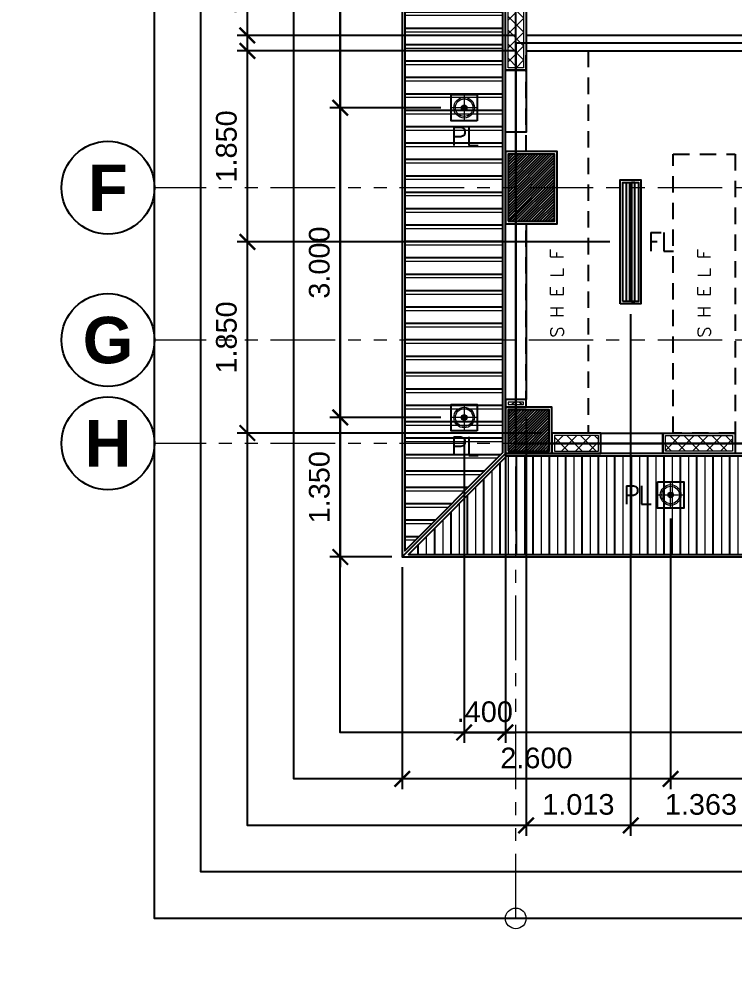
# Model space of a CAD drawing. Header units: metres. Extents: x -12400 to 1, y 0 to 106422.
# Drawn here: x -12209.13 to -12202.19, y 106331.7 to 106340.85 of the extents above; entities that cross this region are included whole.
import ezdxf
from ezdxf.enums import TextEntityAlignment as Align

# ---------------------------------------------------------------- set-up
doc = ezdxf.new("R2010")
doc.units = ezdxf.units.M
doc.header["$PDMODE"] = 35
for name, pattern in [('CENTER', [2, 1.25, -0.25, 0.25, -0.25]), ('HIDDEN2', [4.762499999999999, 3.175, -1.5875]), ('PHANTOM2', [1.25, 0.625, -0.125, 0.125, -0.125, 0.125, -0.125])]:
    doc.linetypes.add(name, pattern=pattern)
for name, color, linetype, lineweight in [('0.1', 1, 'Continuous', 9), ('A-DIM-100', 8, 'Continuous', 0), ('DIM 001', 251, 'Continuous', 13), ('HATCH', 250, 'Continuous', 5), ('LAYOUT', 1, 'Continuous', 20), ('LF 001', 51, 'Continuous', 20)]:
    doc.layers.add(name, color=color, linetype=linetype, lineweight=lineweight)
for name, color, linetype in [('E_FIX_LIGHT1', 2, 'Continuous'), ('lighting', 1, 'Continuous'), ('S-GRID', 155, 'Continuous'), ('stone', 15, 'Continuous'), ('txt', 2, 'Continuous'), ('WALL', 7, 'Continuous')]:
    doc.layers.add(name, color=color, linetype=linetype)
doc.layers.add('GUIDELINES', color=206, linetype='Continuous', plot=False)
doc.styles.add('DIMTXT-100', font='arial.ttf')
doc.styles.add('sans serif', font='sanssb__.ttf')
doc.styles.add('swis721', font='swiss.ttf')
doc.styles.add('T.25', font='romans.shx', dxfattribs={"height": 0.2})
doc.dimstyles.new('D-100', dxfattribs={"dimtxt": 0.2, "dimasz": 0.15, "dimexe": 0.1, "dimexo": 0.1, "dimgap": 0.1, "dimtad": 1, "dimdec": 3, "dimzin": 4, "dimdsep": 46, "dimtxsty": 'DIMTXT-100', "dimblk": 'ARCHTICK', "dimcen": 0.2, "dimdle": 0.1, "dimclrd": 8, "dimclre": 8, "dimclrt": 2, "dimadec": 0, "dimazin": 1, "dimtfac": 1, "dimtdec": 3, "dimtofl": 0, "dimtmove": 2, "dimatfit": 3, "dimfxl": 1, "dimarcsym": 0})
doc.dimstyles.new('DIM 200', dxfattribs={"dimtxt": 200, "dimasz": 1, "dimexe": 0, "dimexo": 40, "dimgap": 50, "dimtad": 1, "dimtoh": 1, "dimdec": 0, "dimlfac": 2, "dimtxsty": 'swis721', "dimblk": 'CIR', "dimcen": 0, "dimclrd": 155, "dimclre": 155, "dimclrt": 4, "dimadec": 0, "dimazin": 0, "dimtfac": 1, "dimtdec": 0, "dimtix": 1, "dimtmove": 1, "dimatfit": 3, "dimldrblk": 'CIR', "dimfxl": 0, "dimarcsym": 0})

# ---------------------------------------------------------------- blocks, each defined once
blk = doc.blocks.new('CIR')
at = {"color": 4}
blk.add_circle((0, 0), 50, dxfattribs=at)
blk = doc.blocks.new('grid_designation')
blk.add_circle((0, 500), 500)
at = {"color": 3, "style": 'sans serif'}
blk.add_attdef('A', text='', height=471, dxfattribs=at).set_placement((0, 500), align=Align.MIDDLE_CENTER)
blk = doc.blocks.new('A$C1B753C5A')
at = {"layer": 'WALL'}
h = blk.add_hatch(dxfattribs=at)
h.set_pattern_fill('ANSI31', color=250, scale=0.15)
h.set_pattern_definition([(45, (-1494.388102653662, 303.0677240852394), (-0.01325825214724777, 0.01325825214724777), [])])
h.paths.add_polyline_path([(0.4750000000001364, 0.6749999999999545), (0.02500000000009089, 0.6749999999999545), (0.02500000000009095, 0.02499999999997721), (0.4750000000001364, 0.02499999999997721)])
at = {"color": 7}
blk.add_lwpolyline([(0, 0), (0.5000000000002274, 0), (0.5000000000002274, 0.6999999999999318), (0, 0.6999999999999318)], close=True, dxfattribs=at)
at = {"layer": 'stone', "color": 5}
blk.add_lwpolyline([(0.02500000000009095, 0.02499999999997726), (0.4750000000001364, 0.02499999999997726), (0.4750000000001364, 0.6749999999999545), (0.02500000000009095, 0.6749999999999545)], close=True, dxfattribs=at)
blk = doc.blocks.new('COLUMNS2F')
at = {"layer": 'WALL'}
h = blk.add_hatch(dxfattribs=at)
h.set_pattern_fill('ANSI31', color=250, scale=0.15)
h.set_pattern_definition([(45, (-13657.4425179478, 106628.7176805967), (-0.01325825214724777, 0.01325825214724777), [])])
h.paths.add_polyline_path([(-12162.62941529414, 106326.0749565114), (-12163.02941529414, 106326.0749565114), (-12163.02941529414, 106325.6749565114), (-12162.62941529414, 106325.6749565114)])
at = {"color": 7}
blk.add_lwpolyline([(-12163.05441529414, 106325.6499565114), (-12162.60441529414, 106325.6499565114), (-12162.60441529414, 106326.0999565114), (-12163.05441529414, 106326.0999565114)], close=True, dxfattribs=at)
at = {"layer": 'stone', "color": 5}
blk.add_lwpolyline([(-12163.02941529414, 106325.6749565114), (-12162.62941529414, 106325.6749565114), (-12162.62941529414, 106326.0749565114), (-12163.02941529414, 106326.0749565114)], close=True, dxfattribs=at)
blk.add_blockref('A$C1B753C5A', (-12163.05441529414, 106327.8749565114))
blk = doc.blocks.new('*U1559')
at = {"layer": 'HATCH'}
h = blk.add_hatch(dxfattribs=at)
h.set_pattern_fill('ANSI37', color=256, scale=0.03, angle=-180)
h.set_pattern_definition([(225, (-1.012884622491694, 0), (0.06735192090801863, -0.06735192090801868), []), (314.9999999999999, (-1.012884622491694, 0), (0.06735192090801868, 0.06735192090801861), [])])
h.paths.add_polyline_path([(0.02500000000873115, 0.1749999999883585), (0.02500000000873115, 0.02499999999417923), (0.04961537751376267, 0.02499999999417923), (0.04961537751376267, 0.1749999999883585)])
blk.add_lwpolyline([(0, 0.1999999999825377), (0, 0), (0.07461537750794191, 0), (0.07461537750794191, 0.1999999999825377)], close=True)
blk.add_lwpolyline([(0.02500000000873115, 0.1749999999883585), (0.02500000000873115, 0.02499999999417923), (0.04961537751376267, 0.02499999999417923), (0.04961537751376267, 0.1749999999883585)], close=True, dxfattribs=at)
blk = doc.blocks.new('*U1025')
at = {"layer": 'HATCH'}
h = blk.add_hatch(dxfattribs=at)
h.set_pattern_fill('ANSI31', color=256, scale=0.015, angle=45)
h.set_pattern_definition([(90, (12098.87419102852, -106406.4165946045), (-0.04762500000000001, 0), [])])
h.paths.add_polyline_path([(6.512500000017099, 0.1499999999796273), (6.512500000017099, 0), (7.600000000016735, 0), (7.600000000016735, 0.1499999999796273)])
at = {"color": 3}
blk.add_lwpolyline([(7.600000000016735, 0), (7.600000000016735, 0.1499999999796273), (0, 0.1499999999796273), (0, 0)], close=True, dxfattribs=at)
blk = doc.blocks.new('*U1550')
at = {"layer": 'HATCH'}
h = blk.add_hatch(dxfattribs=at)
h.set_pattern_fill('ANSI37', color=256, scale=0.03, angle=-180)
h.set_pattern_definition([(225, (-0.3882692455946399, 0), (0.06735192090801863, -0.06735192090801868), []), (314.9999999999999, (-0.3882692455946399, 0), (0.06735192090801868, 0.06735192090801861), [])])
h.paths.add_polyline_path([(0.02500000000873115, 0.1749999999883585), (0.02500000000873115, 0.02499999999417923), (0.674230754410817, 0.02499999999417923), (0.674230754410817, 0.1749999999883585)])
blk.add_lwpolyline([(0, 0.1999999999825377), (0, 0), (0.6992307544049963, 0), (0.6992307544049963, 0.1999999999825377)], close=True)
blk.add_lwpolyline([(0.02500000000873115, 0.1749999999883585), (0.02500000000873115, 0.02499999999417923), (0.674230754410817, 0.02499999999417923), (0.674230754410817, 0.1749999999883585)], close=True, dxfattribs=at)
blk = doc.blocks.new('*U1760')
at = {"layer": 'HATCH'}
h = blk.add_hatch(dxfattribs=at)
h.set_pattern_fill('ANSI37', color=256, scale=0.03, angle=-180)
h.set_pattern_definition([(225, (-0.6124999999766465, 0), (0.06735192090801863, -0.06735192090801868), []), (314.9999999999999, (-0.6124999999766465, 0), (0.06735192090801868, 0.06735192090801861), [])])
h.paths.add_polyline_path([(0.02500000000873115, 0.1749999999883585), (0.02500000000873115, 0.02499999999417923), (0.4500000000288104, 0.02499999999417923), (0.4500000000288104, 0.1749999999883585)])
blk.add_lwpolyline([(0, 0.1999999999825377), (0, 0), (0.4750000000229896, 0), (0.4750000000229896, 0.1999999999825377)], close=True)
blk.add_lwpolyline([(0.02500000000873115, 0.1749999999883585), (0.02500000000873115, 0.02499999999417923), (0.4500000000288104, 0.02499999999417923), (0.4500000000288104, 0.1749999999883585)], close=True, dxfattribs=at)
blk = doc.blocks.new('*U317')
at = {"layer": 'HATCH'}
h = blk.add_hatch(dxfattribs=at)
h.set_pattern_fill('ANSI37', color=256, scale=0.03, angle=-180)
h.set_pattern_definition([(225, (-0.05009161221445046, 0), (0.06735192090801863, -0.06735192090801868), []), (314.9999999999999, (-0.05009161221445046, 0), (0.06735192090801868, 0.06735192090801861), [])])
h.paths.add_polyline_path([(0.02500000000873115, 0.1749999999883585), (0.02500000000873115, 0.02499999999417923), (1.012408387791006, 0.02499999999417923), (1.012408387791006, 0.1749999999883585)])
blk.add_lwpolyline([(0, 0.1999999999825377), (0, 0), (1.037408387785186, 0), (1.037408387785186, 0.1999999999825377)], close=True)
blk.add_lwpolyline([(0.02500000000873115, 0.1749999999883585), (0.02500000000873115, 0.02499999999417923), (1.012408387791006, 0.02499999999417923), (1.012408387791006, 0.1749999999883585)], close=True, dxfattribs=at)
blk = doc.blocks.new('A$C7ed75b16')
at = {"color": 1}
for points in [[(1.000000000003638, 4.712591612216784), (1.199999999982538, 4.712591612216784), (1.199999999982538, 4.112591612210963), (1.000000000003638, 4.112591612210963)], [(1.000000000009095, 3.225000000005821), (1.199999999991633, 3.225000000005821), (1.199999999969805, 1.524999999994179), (0.9999999999872671, 1.524999999994179)], [(1.925000000022919, 1.19999999999709), (2.524999999977808, 1.19999999999709), (2.524999999977808, 1.000000000014552), (1.925000000022919, 1.000000000014552)]]:
    blk.add_lwpolyline(points, close=True, dxfattribs=at)
at = {"layer": 'GUIDELINES'}
for points in [[(1.100000000000364, 19.60000000002037), (10.10000000000036, 19.60000000002037), (10.10000000000036, 18.90000000002328), (18.10000000000036, 18.90000000002328), (18.10000000000036, 19.60000000002037), (27.10000000000036, 19.60000000002037), (27.10000000000036, 1.100000000020373), (18.10000000000036, 1.100000000020373), (18.10000000000036, 2.100000000136788), (10.10000000000036, 2.100000000136788), (10.10000000000036, 1.100000000020373), (1.100000000000364, 1.100000000020373)], [(10.10000000000036, 4.975000000034925), (10.10000000000036, 4.975000000034925), (10.10000000000036, 4.975000000034925), (1.099999999945794, 4.975000000034925), (1.100000000000364, 1.100000000020373), (10.10000000002947, 1.100000000020373)]]:
    blk.add_lwpolyline(points, close=True, dxfattribs=at)
for name, p in [('COLUMNS2F', (12164.05441529414, -106324.6499565114)), ('*U1025', (1.199999999982538, 4.900000000052387)), ('*U1760', (1.450000000000728, 1.000000000014552))]:
    blk.add_blockref(name, p)
at = {"xscale": -1.000000000000001, "rotation": 90}
blk.add_blockref('*U317', (1.199999999982538, 5.75), dxfattribs=at)
at = {"rotation": 90}
blk.add_blockref('*U1559', (1.199999999982538, 1.450384622483398), dxfattribs=at)
at = {"xscale": -1}
blk.add_blockref('*U1550', (3.224230754382006, 1.000000000014552), dxfattribs=at)
blk = doc.blocks.new('L1')
at = {"layer": 'LF 001', "lineweight": 20, "ltscale": 1500}
h = blk.add_hatch(color=256, dxfattribs=at)
edge = h.paths.add_edge_path()
edge.add_arc((1.13686837721616e-13, -1.13686837721616e-13), 0.0318958546358772, 0, 360)
at = {"layer": 'LF 001', "color": 76, "lineweight": 18, "ltscale": 1500}
for points in [[(1.13686837721616e-13, 0.1499999999997499), (1.13686837721616e-13, -0.1500000000000909)], [(-0.1499999999999773, -1.13686837721616e-13), (0.1500000000000909, -1.13686837721616e-13)]]:
    blk.add_lwpolyline(points, dxfattribs=at)
at = {"layer": 'LF 001', "ltscale": 1500}
blk.add_lwpolyline([(-0.09999999999990905, -1.13686837721616e-13, -1), (0.1000000000000227, -1.13686837721616e-13, -1)], format="xyb", close=True, dxfattribs=at)
at = {"layer": 'LF 001', "lineweight": 20, "ltscale": 1500}
blk.add_circle((1.13686837721616e-13, -1.13686837721616e-13), 0.0318958546358772, dxfattribs=at)
blk = doc.blocks.new('LO')
at = {"layer": 'LAYOUT', "xscale": 1000, "yscale": 1000, "zscale": 1000}
blk.add_blockref('L1', (0, 0), dxfattribs=at)
blk = doc.blocks.new('*U1960')
at = {"layer": 'LF 001', "ltscale": 1500}
blk.add_circle((0, -3.995415109869782e-14), 0.0998520709958535, dxfattribs=at)
at = {"layer": 'lighting', "xscale": 0.0008492979043710491, "yscale": 0.0008492979043710491, "zscale": 0.0008492979043710491}
blk.add_blockref('LO', (0, -3.995415109869782e-14), dxfattribs=at)
blk = doc.blocks.new('LEDPENDANTLT')
at = {"color": 1}
for points in [[(0, 0.1999999999970896), (1.200000000000728, 0.1999999999970896), (1.200000000000728, 0), (0, 0)], [(0.02499999999417923, 0.1750000000029104), (1.175000000006548, 0.1750000000029104), (1.175000000006548, 0.02499999999417923), (0.02499999999417923, 0.02499999999417923)]]:
    blk.add_lwpolyline(points, close=True, dxfattribs=at)
at = {"color": 2}
for points in [[(1.174999999995634, 0.1100000000005821), (0.02499999999417923, 0.1100000000005821), (0.02499999999417923, 0.1399999999994179), (1.174999999995634, 0.1399999999994179)], [(1.174999999995634, 0.09000000001105946), (0.02499999999417923, 0.09000000001105946), (0.02499999999417923, 0.06000000001222361), (1.174999999995634, 0.06000000001222361)]]:
    blk.add_lwpolyline(points, close=True, dxfattribs=at)
blk = doc.blocks.new('A$Cc2b2540e')
h = blk.add_hatch()
h.set_pattern_fill('ANSI31', color=8, scale=0.05, angle=135)
h.set_pattern_definition([(180, (12129.21296792572, -106290.2629166174), (-1.387778780781446e-17, -0.15875), [])])
h.paths.add_polyline_path([(0.9750000000058208, 19.68964466091711), (0.02499999999417923, 20.63964466092875), (0.02499999999417923, 0.06035533903923351), (0.9750000000094587, 1.010355339050875)])
h = blk.add_hatch()
h.set_pattern_fill('ANSI31', color=8, scale=0.05, angle=45)
h.set_pattern_definition([(90, (12129.21296792572, -106290.2629166174), (-0.15875, 0), [])])
h.paths.add_polyline_path([(10.17500000000655, 0.9750000000058208), (1.01035533905997, 0.9749999999912689), (0.06035533904650947, 0.02499999999417923), (10.17500000000655, 0.02499999999417923)])
at = {"color": 1}
for points in [[(1, 19.69999999998254), (0, 20.69999999998254), (0, 0), (1.000000000003638, 0.9999999999854481)], [(0.7273946856657858, 4.222605314353132), (0.4726053143531317, 4.22260531433858), (0.4726053143531317, 4.477394685629406), (0.7273946856657858, 4.477394685643958)], [(0.7273946856657858, 1.222605314367684), (0.4726053143531317, 1.222605314353132), (0.4726053143531317, 1.477394685643958), (0.7273946856657858, 1.47739468565851)], [(2.472605314345856, 0.727394685629406), (2.72739468565851, 0.7273946856439579), (2.72739468565851, 0.4726053143531317), (2.472605314345856, 0.4726053143385798)]]:
    blk.add_lwpolyline(points, close=True, dxfattribs=at)
at = {"color": 8}
for points in [[(0.9750000000058208, 19.68964466091711), (0.02499999999417923, 20.63964466092875), (0.02499999999417923, 0.06035533903923351), (0.9750000000094587, 1.010355339050875)], [(10.17500000000655, 0.9750000000058208), (1.01035533905997, 0.9749999999912689), (0.06035533904650947, 0.02499999999417923), (10.17500000000655, 0.02499999999417923)]]:
    blk.add_lwpolyline(points, close=True, dxfattribs=at)
at = {"color": 1, "linetype": 'HIDDEN2', "ltscale": 0.05}
for points in [[(1.199999999971624, 3.224999999642023), (1.499999999992724, 3.224999999642023), (1.499999999992724, 3.924999999639113), (1.199999999971624, 3.924999999639113), (1.199999999971624, 4.899999999659485), (1.799999999971988, 4.899999999659485), (1.799999999971988, 1.199999999633292), (1.449999999993452, 1.199999999633292), (1.449999999993452, 1.449999999647844), (1.199999999971624, 1.449999999647844)], [(2.625, 3.900000000008731), (3.225000000000364, 3.900000000008731), (3.225000000000364, 1.19999999999709), (2.625, 1.19999999999709)]]:
    blk.add_lwpolyline(points, close=True, dxfattribs=at)
at = {"color": 1}
blk.add_lwpolyline([(10.20000000000073, 1), (1.000000000003638, 0.9999999999854481), (0, 0), (10.20000000000073, 0), (10.20000000000073, 1)], dxfattribs=at)
at = {"rotation": 90}
blk.add_blockref('LEDPENDANTLT', (2.312499999983629, 2.449999999706051), dxfattribs=at)
at = {"layer": 'E_FIX_LIGHT1'}
for p, rotation in [((0.6000000000094587, 4.349999999991269), 270), ((0.6000000000094587, 1.350000000005821), 270), ((2.600000000002183, 0.5999999999912689), 90)]:
    blk.add_blockref('*U1960', p, dxfattribs=dict(at, rotation=rotation))
at = {"layer": '0.1', "color": 2, "char_height": 0.125, "attachment_point": 5, "rotation": 89.99999999999993, "style": 'T.25'}
for insert in [(1.499999999970896, 2.552505409199512), (2.924714405213308, 2.552505409170408)]:
    blk.add_mtext_dynamic_manual_height_columns('{\\C3;S H E L F}', width=1.286489697929028, gutter_width=1, heights=[0], dxfattribs=dict(at, insert=insert))
at = {"layer": 'txt', "color": 6, "linetype": 'Continuous', "char_height": 0.18, "attachment_point": 5, "style": 'T.25'}
for s, insert in [('{\\T0.9;PL}', (0.6000000000094587, 4.072605314373504)), ('{\\T0.9;FL}', (2.500000000001819, 3.04999999969732)), ('{\\T0.9;PL}', (0.6000000000094587, 1.072605314373504)), ('{\\T0.9;PL}', (2.272605314345128, 0.6000000000058208))]:
    blk.add_mtext_dynamic_manual_height_columns(s, width=0.6453045245441018, gutter_width=0.001, heights=[0], dxfattribs=dict(at, insert=insert))
blk = doc.blocks.new('_ArchTick')
at = {"color": 0, "linetype": 'ByBlock', "const_width": 0.15}
blk.add_lwpolyline([(-0.5, -0.5), (0.5, 0.5)], dxfattribs=at)
blk = doc.blocks.new('*D1189')
at = {"layer": 'DEFPOINTS', "color": 0, "transparency": 16777216}
for p in [(-12203.20046792573, 106338.0865394429), (-12201.83796792572, 106338.0865394429), (-12203.20046792573, 106333.0365394432)]:
    blk.add_point(p, dxfattribs=at)
at = {"layer": 'DIM 001', "color": 8, "lineweight": -2, "transparency": 16777216}
for p, q in [((-12203.20046792573, 106337.9865394429), (-12203.20046792573, 106332.9365394432)), ((-12201.83796792572, 106337.9865394429), (-12201.83796792572, 106332.9365394432)), ((-12201.73796792572, 106333.0365394432), (-12203.30046792573, 106333.0365394432))]:
    blk.add_line(p, q, dxfattribs=at)
at = {"layer": 'DIM 001', "color": 8, "lineweight": -2, "transparency": 16777216, "xscale": 0.15, "yscale": 0.15, "zscale": 0.15, "rotation": 180}
blk.add_blockref('_ArchTick', (-12203.20046792573, 106333.0365394432), dxfattribs=at)
at = {"layer": 'DIM 001', "color": 8, "lineweight": -2, "transparency": 16777216, "xscale": 0.15, "yscale": 0.15, "zscale": 0.15}
blk.add_blockref('_ArchTick', (-12201.83796792572, 106333.0365394432), dxfattribs=at)
at = {"layer": 'DIM 001', "color": 2, "transparency": 16777216, "insert": (-12202.51921792572, 106333.2387222536), "char_height": 0.2, "attachment_point": 5, "style": 'DIMTXT-100'}
blk.add_mtext('1.363', dxfattribs=at)
blk = doc.blocks.new('*D1190')
at = {"layer": 'DEFPOINTS', "color": 0, "transparency": 16777216}
for p in [(-12203.20046792573, 106338.0865394429), (-12204.21296792575, 106337.0869240657), (-12204.21296792575, 106333.0365394432)]:
    blk.add_point(p, dxfattribs=at)
at = {"layer": 'DIM 001', "color": 8, "lineweight": -2, "transparency": 16777216}
for p, q in [((-12203.20046792573, 106337.9865394429), (-12203.20046792573, 106332.9365394432)), ((-12204.21296792575, 106336.9869240657), (-12204.21296792575, 106332.9365394432)), ((-12203.10046792573, 106333.0365394432), (-12204.31296792575, 106333.0365394432))]:
    blk.add_line(p, q, dxfattribs=at)
at = {"layer": 'DIM 001', "color": 8, "lineweight": -2, "transparency": 16777216, "xscale": 0.15, "yscale": 0.15, "zscale": 0.15, "rotation": 180}
blk.add_blockref('_ArchTick', (-12204.21296792575, 106333.0365394432), dxfattribs=at)
at = {"layer": 'DIM 001', "color": 8, "lineweight": -2, "transparency": 16777216, "xscale": 0.15, "yscale": 0.15, "zscale": 0.15}
blk.add_blockref('_ArchTick', (-12203.20046792573, 106333.0365394432), dxfattribs=at)
at = {"layer": 'DIM 001', "color": 2, "transparency": 16777216, "insert": (-12203.70671792574, 106333.2387222536), "char_height": 0.2, "attachment_point": 5, "style": 'DIMTXT-100'}
blk.add_mtext('1.013', dxfattribs=at)
blk = doc.blocks.new('*D1193')
at = {"layer": 'DEFPOINTS', "color": 0, "transparency": 16777216}
for p in [(-12202.81296792572, 106336.1091447575), (-12199.81296792572, 106336.1091447575), (-12202.81296792572, 106333.4865394432)]:
    blk.add_point(p, dxfattribs=at)
at = {"layer": 'DIM 001', "color": 8, "lineweight": -2, "transparency": 16777216}
for p, q in [((-12202.81296792572, 106336.0091447575), (-12202.81296792572, 106333.3865394432)), ((-12199.81296792572, 106336.0091447575), (-12199.81296792572, 106333.3865394432)), ((-12199.71296792572, 106333.4865394432), (-12202.91296792572, 106333.4865394432))]:
    blk.add_line(p, q, dxfattribs=at)
at = {"layer": 'DIM 001', "color": 8, "lineweight": -2, "transparency": 16777216, "xscale": 0.15, "yscale": 0.15, "zscale": 0.15, "rotation": 180}
blk.add_blockref('_ArchTick', (-12202.81296792572, 106333.4865394432), dxfattribs=at)
at = {"layer": 'DIM 001', "color": 8, "lineweight": -2, "transparency": 16777216, "xscale": 0.15, "yscale": 0.15, "zscale": 0.15}
blk.add_blockref('_ArchTick', (-12199.81296792572, 106333.4865394432), dxfattribs=at)
at = {"layer": 'DIM 001', "color": 2, "transparency": 16777216, "insert": (-12201.31296792572, 106333.6887222536), "char_height": 0.2, "attachment_point": 5, "style": 'DIMTXT-100'}
blk.add_mtext('3.000', dxfattribs=at)
blk = doc.blocks.new('*D1194')
at = {"layer": 'DEFPOINTS', "color": 0, "transparency": 16777216}
for p in [(-12202.81296792572, 106336.1091447575), (-12205.41296792572, 106335.6365394432), (-12205.41296792572, 106333.4865394432)]:
    blk.add_point(p, dxfattribs=at)
at = {"layer": 'DIM 001', "color": 8, "lineweight": -2, "transparency": 16777216}
for p, q in [((-12202.81296792572, 106336.0091447575), (-12202.81296792572, 106333.3865394432)), ((-12205.41296792572, 106335.5365394432), (-12205.41296792572, 106333.3865394432)), ((-12202.71296792572, 106333.4865394432), (-12205.51296792572, 106333.4865394432))]:
    blk.add_line(p, q, dxfattribs=at)
at = {"layer": 'DIM 001', "color": 8, "lineweight": -2, "transparency": 16777216, "xscale": 0.15, "yscale": 0.15, "zscale": 0.15, "rotation": 180}
blk.add_blockref('_ArchTick', (-12205.41296792572, 106333.4865394432), dxfattribs=at)
at = {"layer": 'DIM 001', "color": 8, "lineweight": -2, "transparency": 16777216, "xscale": 0.15, "yscale": 0.15, "zscale": 0.15}
blk.add_blockref('_ArchTick', (-12202.81296792572, 106333.4865394432), dxfattribs=at)
at = {"layer": 'DIM 001', "color": 2, "transparency": 16777216, "insert": (-12204.11296792572, 106333.6886540408), "char_height": 0.2, "attachment_point": 5, "style": 'DIMTXT-100'}
blk.add_mtext('2.600', dxfattribs=at)
blk = doc.blocks.new('*D1195')
at = {"layer": 'DEFPOINTS', "color": 0, "transparency": 16777216}
for p in [(-12204.81296792571, 106336.8591447575), (-12204.41296792571, 106336.8591447575), (-12204.41296792571, 106333.9365394432)]:
    blk.add_point(p, dxfattribs=at)
at = {"layer": 'DIM 001', "color": 8, "lineweight": -2, "transparency": 16777216}
for p, q in [((-12204.81296792571, 106336.7591447575), (-12204.81296792571, 106333.8365394432)), ((-12204.41296792571, 106336.7591447575), (-12204.41296792571, 106333.8365394432)), ((-12204.91296792571, 106333.9365394432), (-12204.31296792571, 106333.9365394432))]:
    blk.add_line(p, q, dxfattribs=at)
at = {"layer": 'DIM 001', "color": 8, "lineweight": -2, "transparency": 16777216, "xscale": 0.15, "yscale": 0.15, "zscale": 0.15, "rotation": 180}
blk.add_blockref('_ArchTick', (-12204.81296792571, 106333.9365394432), dxfattribs=at)
at = {"layer": 'DIM 001', "color": 8, "lineweight": -2, "transparency": 16777216, "xscale": 0.15, "yscale": 0.15, "zscale": 0.15}
blk.add_blockref('_ArchTick', (-12204.41296792571, 106333.9365394432), dxfattribs=at)
at = {"layer": 'DIM 001', "color": 2, "transparency": 16777216, "insert": (-12204.61296792571, 106334.1365394432), "char_height": 0.2, "attachment_point": 5, "style": 'DIMTXT-100'}
blk.add_mtext('.400', dxfattribs=at)
blk = doc.blocks.new('*D1196')
at = {"layer": 'DEFPOINTS', "color": 0, "transparency": 16777216}
for p in [(-12206.91296826923, 106338.6865394429), (-12203.30046792574, 106338.6865394429), (-12203.96296792572, 106336.8365394429)]:
    blk.add_point(p, dxfattribs=at)
at = {"layer": 'DIM 001', "color": 8, "lineweight": -2, "transparency": 16777216}
for p, q in [((-12206.91296826923, 106336.7365394429), (-12206.91296826923, 106338.786539443)), ((-12203.40046792574, 106338.6865394429), (-12207.01296826923, 106338.6865394429)), ((-12204.06296792572, 106336.8365394429), (-12207.01296826923, 106336.8365394429))]:
    blk.add_line(p, q, dxfattribs=at)
at = {"layer": 'DIM 001', "color": 8, "lineweight": -2, "transparency": 16777216, "xscale": 0.15, "yscale": 0.15, "zscale": 0.15}
for p, rotation in [((-12206.91296826923, 106338.6865394429), 90), ((-12206.91296826923, 106336.8365394429), 270)]:
    blk.add_blockref('_ArchTick', p, dxfattribs=dict(at, rotation=rotation))
at = {"layer": 'DIM 001', "color": 2, "transparency": 16777216, "insert": (-12207.11508286675, 106337.7615394429), "char_height": 0.2, "attachment_point": 5, "rotation": 90, "style": 'DIMTXT-100'}
blk.add_mtext('1.850', dxfattribs=at)
blk = doc.blocks.new('*D1197')
at = {"layer": 'DEFPOINTS', "color": 0, "transparency": 16777216}
for p in [(-12206.91296826925, 106340.5365394429), (-12204.21296792574, 106340.5365394429), (-12203.30046792574, 106338.6865394429)]:
    blk.add_point(p, dxfattribs=at)
at = {"layer": 'DIM 001', "color": 8, "lineweight": -2, "transparency": 16777216}
for p, q in [((-12206.91296826925, 106338.5865394429), (-12206.91296826925, 106340.6365394429)), ((-12204.31296792574, 106340.5365394429), (-12207.01296826925, 106340.5365394429)), ((-12203.40046792574, 106338.6865394429), (-12207.01296826925, 106338.6865394429))]:
    blk.add_line(p, q, dxfattribs=at)
at = {"layer": 'DIM 001', "color": 8, "lineweight": -2, "transparency": 16777216, "xscale": 0.15, "yscale": 0.15, "zscale": 0.15}
for p, rotation in [((-12206.91296826925, 106340.5365394429), 90), ((-12206.91296826925, 106338.6865394429), 270)]:
    blk.add_blockref('_ArchTick', p, dxfattribs=dict(at, rotation=rotation))
at = {"layer": 'DIM 001', "color": 2, "transparency": 16777216, "insert": (-12207.11508286677, 106339.6115394429), "char_height": 0.2, "attachment_point": 5, "rotation": 90, "style": 'DIMTXT-100'}
blk.add_mtext('1.850', dxfattribs=at)
blk = doc.blocks.new('*D1198')
at = {"layer": 'DEFPOINTS', "color": 0, "transparency": 16777216}
for p in [(-12206.91296826923, 106341.7885394433), (-12202.88796792573, 106341.7885394433), (-12204.21296792574, 106340.6865394433)]:
    blk.add_point(p, dxfattribs=at)
at = {"layer": 'DIM 001', "color": 8, "lineweight": -2, "transparency": 16777216}
for p, q in [((-12206.91296826923, 106340.5865394433), (-12206.91296826923, 106341.8885394433)), ((-12202.98796792573, 106341.7885394433), (-12207.01296826923, 106341.7885394433)), ((-12204.31296792574, 106340.6865394433), (-12207.01296826923, 106340.6865394433))]:
    blk.add_line(p, q, dxfattribs=at)
at = {"layer": 'DIM 001', "color": 8, "lineweight": -2, "transparency": 16777216, "xscale": 0.15, "yscale": 0.15, "zscale": 0.15}
for p, rotation in [((-12206.91296826923, 106341.7885394433), 90), ((-12206.91296826923, 106340.6865394433), 270)]:
    blk.add_blockref('_ArchTick', p, dxfattribs=dict(at, rotation=rotation))
at = {"layer": 'DIM 001', "color": 2, "transparency": 16777216, "insert": (-12207.11508286675, 106341.2375394432), "char_height": 0.2, "attachment_point": 5, "rotation": 90, "style": 'DIMTXT-100'}
blk.add_mtext('1.102', dxfattribs=at)
blk = doc.blocks.new('*D1123')
at = {"layer": 'DEFPOINTS', "color": 0, "transparency": 16777216}
for p in [(-12204.94036261137, 106342.9865394432), (-12206.01296826927, 106339.9865394432), (-12204.94036261137, 106339.9865394432)]:
    blk.add_point(p, dxfattribs=at)
at = {"layer": 'DIM 001', "color": 8, "lineweight": -2, "transparency": 16777216}
for p, q in [((-12206.01296826927, 106343.0865394432), (-12206.01296826927, 106339.8865394432)), ((-12205.04036261137, 106342.9865394432), (-12206.11296826927, 106342.9865394432)), ((-12205.04036261137, 106339.9865394432), (-12206.11296826927, 106339.9865394432))]:
    blk.add_line(p, q, dxfattribs=at)
at = {"layer": 'DIM 001', "color": 8, "lineweight": -2, "transparency": 16777216, "xscale": 0.15, "yscale": 0.15, "zscale": 0.15}
for p, rotation in [((-12206.01296826927, 106342.9865394432), 90), ((-12206.01296826927, 106339.9865394432), 270)]:
    blk.add_blockref('_ArchTick', p, dxfattribs=dict(at, rotation=rotation))
at = {"layer": 'DIM 001', "color": 2, "transparency": 16777216, "insert": (-12206.21515107961, 106341.4865394432), "char_height": 0.2, "attachment_point": 5, "rotation": 90, "style": 'DIMTXT-100'}
blk.add_mtext('3.000', dxfattribs=at)
blk = doc.blocks.new('*D1124')
at = {"layer": 'DEFPOINTS', "color": 0, "transparency": 16777216}
for p in [(-12204.94036261137, 106339.9865394432), (-12206.01296826928, 106336.9865394432), (-12204.94036261137, 106336.9865394432)]:
    blk.add_point(p, dxfattribs=at)
at = {"layer": 'DIM 001', "color": 8, "lineweight": -2, "transparency": 16777216}
for p, q in [((-12206.01296826928, 106340.0865394432), (-12206.01296826928, 106336.8865394432)), ((-12205.04036261137, 106339.9865394432), (-12206.11296826928, 106339.9865394432)), ((-12205.04036261137, 106336.9865394432), (-12206.11296826928, 106336.9865394432))]:
    blk.add_line(p, q, dxfattribs=at)
at = {"layer": 'DIM 001', "color": 8, "lineweight": -2, "transparency": 16777216, "xscale": 0.15, "yscale": 0.15, "zscale": 0.15}
for p, rotation in [((-12206.01296826928, 106339.9865394432), 90), ((-12206.01296826928, 106336.9865394432), 270)]:
    blk.add_blockref('_ArchTick', p, dxfattribs=dict(at, rotation=rotation))
at = {"layer": 'DIM 001', "color": 2, "transparency": 16777216, "insert": (-12206.21515107961, 106338.4865394432), "char_height": 0.2, "attachment_point": 5, "rotation": 90, "style": 'DIMTXT-100'}
blk.add_mtext('3.000', dxfattribs=at)
blk = doc.blocks.new('*D1125')
at = {"layer": 'DEFPOINTS', "color": 0, "transparency": 16777216}
for p in [(-12204.94036261137, 106336.9865394432), (-12206.01296826928, 106335.6365394432), (-12205.41296792572, 106335.6365394432)]:
    blk.add_point(p, dxfattribs=at)
at = {"layer": 'DIM 001', "color": 8, "lineweight": -2, "transparency": 16777216}
for p, q in [((-12206.01296826928, 106337.0865394432), (-12206.01296826928, 106335.5365394432)), ((-12205.04036261137, 106336.9865394432), (-12206.11296826928, 106336.9865394432)), ((-12205.51296792572, 106335.6365394432), (-12206.11296826928, 106335.6365394432))]:
    blk.add_line(p, q, dxfattribs=at)
at = {"layer": 'DIM 001', "color": 8, "lineweight": -2, "transparency": 16777216, "xscale": 0.15, "yscale": 0.15, "zscale": 0.15}
for p, rotation in [((-12206.01296826928, 106336.9865394432), 90), ((-12206.01296826928, 106335.6365394432), 270)]:
    blk.add_blockref('_ArchTick', p, dxfattribs=dict(at, rotation=rotation))
at = {"layer": 'DIM 001', "color": 2, "transparency": 16777216, "insert": (-12206.21515107962, 106336.3115394432), "char_height": 0.2, "attachment_point": 5, "rotation": 90, "style": 'DIMTXT-100'}
blk.add_mtext('1.350', dxfattribs=at)
blk = doc.blocks.new('*D1524')
at = {"layer": 'DEFPOINTS', "color": 0, "transparency": 16777216}
for p in [(-12298.64187663414, 106345.9544916112), (-12298.64187663414, 106345.9544916112), (0.5999999999949068, 0.07500000001164153)]:
    blk.add_point(p, dxfattribs=at)
at = {"layer": 'DIM 001', "color": 8, "lineweight": -2, "transparency": 16777216}
for p, q in [((0.5999999999949068, 0.1750000000116415), (0.6000000000014186, 106346.0544916112)), ((0.7000000000014186, 106345.9544916112), (-12298.74187663415, 106345.9544916112))]:
    blk.add_line(p, q, dxfattribs=at)
at = {"layer": 'DIM 001', "color": 8, "lineweight": -2, "transparency": 16777216, "xscale": 0.15, "yscale": 0.15, "zscale": 0.15, "rotation": 180}
blk.add_blockref('_ArchTick', (-12298.64187663414, 106345.9544916112), dxfattribs=at)
at = {"layer": 'DIM 001', "color": 8, "lineweight": -2, "transparency": 16777216, "xscale": 0.15, "yscale": 0.15, "zscale": 0.15}
blk.add_blockref('_ArchTick', (0.6000000000014186, 106345.9544916112), dxfattribs=at)
at = {"layer": 'DIM 001', "color": 2, "transparency": 16777216, "insert": (-6149.020938317071, 106346.1566062088), "char_height": 0.2, "attachment_point": 5, "style": 'DIMTXT-100'}
blk.add_mtext('12299.242', dxfattribs=at)
blk = doc.blocks.new('GRID1')
at = {"layer": 'S-GRID', "color": 155, "linetype": 'CENTER'}
ref = blk.add_blockref('grid_designation', (-12164.20441529414, 106391.3952236537), dxfattribs=dict(at, xscale=0.0009000000000000002, yscale=0.0009000000000000002, zscale=0.0009000000000000002))
ref.add_attrib('A', 'F', dxfattribs={"layer": '0', "color": 3, "height": 0.45, "style": 'sans serif'}).set_placement((-12164.20441529414, 106391.8452236537), align=Align.MIDDLE_CENTER)
ref = blk.add_blockref('grid_designation', (-12164.20441529411, 106389.9202236538), dxfattribs=dict(at, xscale=0.0009000000000000002, yscale=0.0009000000000000002, zscale=0.0009000000000000002))
ref.add_attrib('A', 'G', dxfattribs={"layer": '0', "color": 3, "height": 0.45, "style": 'sans serif'}).set_placement((-12164.20441529411, 106390.3702236538), align=Align.MIDDLE_CENTER)
ref = blk.add_blockref('grid_designation', (-12164.20441529414, 106388.9202236537), dxfattribs=dict(at, xscale=0.0009000000000000002, yscale=0.0009000000000000002, zscale=0.0009000000000000002))
ref.add_attrib('A', 'H', dxfattribs={"layer": '0', "color": 3, "height": 0.45, "style": 'sans serif'}).set_placement((-12164.20441529414, 106389.3702236537), align=Align.MIDDLE_CENTER)
at = {"color": 6, "linetype": 'PHANTOM2'}
for points in [[(-12160.25441529414, 106384.7702236537), (-12160.25441529414, 106412.5702236537)], [(-12130.75441529413, 106391.8452236537), (-12163.75441529414, 106391.8452236537)], [(-12130.7544152941, 106390.3702236538), (-12163.75441529411, 106390.3702236538)], [(-12130.75441529413, 106389.3702236537), (-12163.75441529414, 106389.3702236537)]]:
    blk.add_leader(points, dimstyle='DIM 200', override={"dimasz": 0.002, "dimgap": 60, "dimtad": 0}, dxfattribs=at)

msp = doc.modelspace()

# ---------------------------------------------------------------- hatches: boundary and pattern name
at = {"layer": 'HATCH'}
h = msp.add_hatch(dxfattribs=at)
h.set_pattern_fill('ANSI31', color=8, scale=0.05, angle=135)
h.set_pattern_definition([(180, (-76.20000000000255, 45.37362282573304), (-1.387778780781446e-17, -0.15875), [])])
h.paths.add_polyline_path([(-12204.43796792571, 106355.3261841041), (-12205.38796792572, 106356.2761841041), (-12205.38796792572, 106335.6968947822), (-12204.43796792571, 106336.6468947822)])
h = msp.add_hatch(dxfattribs=at)
h.set_pattern_fill('ANSI31', color=8, scale=0.05, angle=45)
h.set_pattern_definition([(90, (-76.20000000000255, 45.37362282573304), (-0.15875, 0), [])])
h.paths.add_polyline_path([(-12195.23796792571, 106336.6115394432), (-12204.40261258666, 106336.6115394432), (-12205.35261258667, 106335.6615394432), (-12195.23796792571, 106335.6615394432)])

# ---------------------------------------------------------------- linework, layer by layer
at = {"color": 1}
for points in [[(-12204.41296792572, 106355.3365394432), (-12205.41296792572, 106356.3365394432), (-12205.41296792572, 106335.6365394432), (-12204.41296792571, 106336.6365394432)], [(-12204.68557324005, 106339.8591447575), (-12204.94036261137, 106339.8591447575), (-12204.94036261137, 106340.1139341288), (-12204.68557324005, 106340.1139341288)], [(-12204.68557324005, 106336.8591447575), (-12204.94036261137, 106336.8591447575), (-12204.94036261137, 106337.1139341288), (-12204.68557324005, 106337.1139341288)], [(-12202.94036261137, 106336.3639341288), (-12202.68557324006, 106336.3639341288), (-12202.68557324006, 106336.1091447575), (-12202.94036261137, 106336.1091447575)]]:
    msp.add_lwpolyline(points, close=True, dxfattribs=at)
at = {"color": 8}
for points in [[(-12204.43796792571, 106355.3261841041), (-12205.38796792572, 106356.2761841041), (-12205.38796792572, 106335.6968947822), (-12204.43796792571, 106336.6468947822)], [(-12195.23796792571, 106336.6115394432), (-12204.40261258666, 106336.6115394432), (-12205.35261258667, 106335.6615394432), (-12195.23796792571, 106335.6615394432)]]:
    msp.add_lwpolyline(points, close=True, dxfattribs=at)
at = {"color": 1, "linetype": 'HIDDEN2', "ltscale": 0.05}
msp.add_lwpolyline([(-12204.21296792575, 106338.8615394428), (-12203.91296792573, 106338.8615394428), (-12203.91296792573, 106339.5615394428), (-12204.21296792575, 106339.5615394428), (-12204.21296792575, 106340.5365394428), (-12203.61296792575, 106340.5365394428), (-12203.61296792575, 106336.8365394428), (-12203.96296792573, 106336.8365394428), (-12203.96296792573, 106337.0865394428), (-12204.21296792575, 106337.0865394428)], close=True, dxfattribs=at)
at = {"color": 1}
msp.add_lwpolyline([(-12195.21296792572, 106336.6365394432), (-12204.41296792571, 106336.6365394432), (-12205.41296792572, 106335.6365394432), (-12195.21296792572, 106335.6365394432), (-12195.21296792572, 106336.6365394432)], dxfattribs=at)
at = {"layer": 'GUIDELINES'}
for points in [[(-12207.81296792572, 106359.9365394432), (-12174.81296792571, 106359.9365394432), (-12174.81296792571, 106332.1365394432), (-12207.81296792572, 106332.1365394432)], [(-12207.36296792572, 106359.4865394432), (-12175.26296792572, 106359.4865394432), (-12175.26296792572, 106332.5865394432), (-12207.36296792572, 106332.5865394432)], [(-12206.91296792572, 106359.0365394432), (-12175.71296792572, 106359.0365394432), (-12175.71296792572, 106333.0365394432), (-12206.91296792572, 106333.0365394432)], [(-12206.46296792572, 106358.5865394432), (-12176.16296792572, 106358.5865394432), (-12176.16296792572, 106333.4865394432), (-12206.46296792572, 106333.4865394432)], [(-12206.46296792572, 106358.5865394432), (-12176.16296792572, 106358.5865394432), (-12176.16296792572, 106333.4865394432), (-12206.46296792572, 106333.4865394432)], [(-12206.01296792572, 106358.1365394432), (-12176.61296792572, 106358.1365394432), (-12176.61296792572, 106333.9365394432), (-12206.01296792572, 106333.9365394432)]]:
    msp.add_lwpolyline(points, close=True, dxfattribs=at)

# ---------------------------------------------------------------- block references
at = {"color": 1}
msp.add_blockref('A$C7ed75b16', (-12205.41296792572, 106335.6365394432), dxfattribs=at)
msp.add_blockref('A$Cc2b2540e', (-12205.41296792572, 106335.6365394432))
at = {"layer": 'A-DIM-100'}
msp.add_blockref('GRID1', (-44.05855263158082, -52.63368421052292), dxfattribs=at)
at = {"layer": 'E_FIX_LIGHT1'}
for p, rotation in [((-12204.81296792571, 106339.9865394432), 270), ((-12204.81296792571, 106336.9865394432), 270), ((-12202.81296792572, 106336.2365394432), 90)]:
    msp.add_blockref('*U1960', p, dxfattribs=dict(at, rotation=rotation))

# ---------------------------------------------------------------- texts
at = {"layer": '0.1', "color": 2, "insert": (-12203.91296792575, 106338.1890448524), "char_height": 0.125, "attachment_point": 5, "rotation": 89.99999999999993, "style": 'T.25'}
msp.add_mtext_dynamic_manual_height_columns('{\\C3;S H E L F}', width=1.286489697929028, gutter_width=1, heights=[0], dxfattribs=at)

# ---------------------------------------------------------------- dimensions: what is measured, and where the dimension line sits
at = {"layer": 'DIM 001'}
for base, p1, p2, picture, middle in [((-12298.64187663414, 106345.9544916112), (0.5999999999949068, 0.07500000001164153), (-12298.64187663414, 106345.9544916112), '*D1524', (-6149.020938317071, 106346.1566062088)), ((-12204.21296792575, 106333.0365394432), (-12203.20046792573, 106338.0865394429), (-12204.21296792575, 106337.0869240657), '*D1190', (-12203.70671792574, 106333.2387222536)), ((-12203.20046792573, 106333.0365394432), (-12201.83796792572, 106338.0865394429), (-12203.20046792573, 106338.0865394429), '*D1189', (-12202.51921792572, 106333.2387222536)), ((-12205.41296792572, 106333.4865394432), (-12202.81296792572, 106336.1091447575), (-12205.41296792572, 106335.6365394432), '*D1194', (-12204.11296792572, 106333.6886540408)), ((-12202.81296792572, 106333.4865394432), (-12199.81296792572, 106336.1091447575), (-12202.81296792572, 106336.1091447575), '*D1193', (-12201.31296792572, 106333.6887222536))]:
    dim = msp.add_linear_dim(base=base, p1=p1, p2=p2, dimstyle='D-100', dxfattribs=at)
    dim.commit()
    dim.dimension.update_dxf_attribs({"geometry": picture, "text_midpoint": middle})
for base, p1, p2, picture, middle in [((-12206.01296826927, 106339.9865394432), (-12204.94036261137, 106342.9865394432), (-12204.94036261137, 106339.9865394432), '*D1123', (-12206.21515107961, 106341.4865394432)), ((-12206.91296826923, 106341.7885394433), (-12204.21296792574, 106340.6865394432), (-12202.88796792573, 106341.7885394432), '*D1198', (-12207.11508286675, 106341.2375394432)), ((-12206.91296826925, 106340.5365394429), (-12203.30046792573, 106338.6865394429), (-12204.21296792574, 106340.5365394428), '*D1197', (-12207.11508286677, 106339.6115394429)), ((-12206.01296826928, 106336.9865394432), (-12204.94036261137, 106339.9865394432), (-12204.94036261137, 106336.9865394432), '*D1124', (-12206.21515107961, 106338.4865394432)), ((-12206.91296826923, 106338.6865394429), (-12203.96296792572, 106336.8365394428), (-12203.30046792573, 106338.6865394429), '*D1196', (-12207.11508286675, 106337.7615394429)), ((-12206.01296826928, 106335.6365394432), (-12204.94036261137, 106336.9865394432), (-12205.41296792572, 106335.6365394432), '*D1125', (-12206.21515107962, 106336.3115394432))]:
    dim = msp.add_linear_dim(base=base, p1=p1, p2=p2, angle=90, dimstyle='D-100', dxfattribs=at)
    dim.commit()
    dim.dimension.update_dxf_attribs({"geometry": picture, "text_midpoint": middle})
dim = msp.add_linear_dim(base=(-12204.41296792571, 106333.9365394432), p1=(-12204.81296792571, 106336.8591447575), p2=(-12204.41296792571, 106336.8591447575), dimstyle='D-100', dxfattribs=at)
dim.commit()
dim.dimension.update_dxf_attribs({"geometry": '*D1195', "text_midpoint": (-12204.61296792571, 106334.1365394432), "dimtype": 160})

doc.saveas('drawing.dxf')
